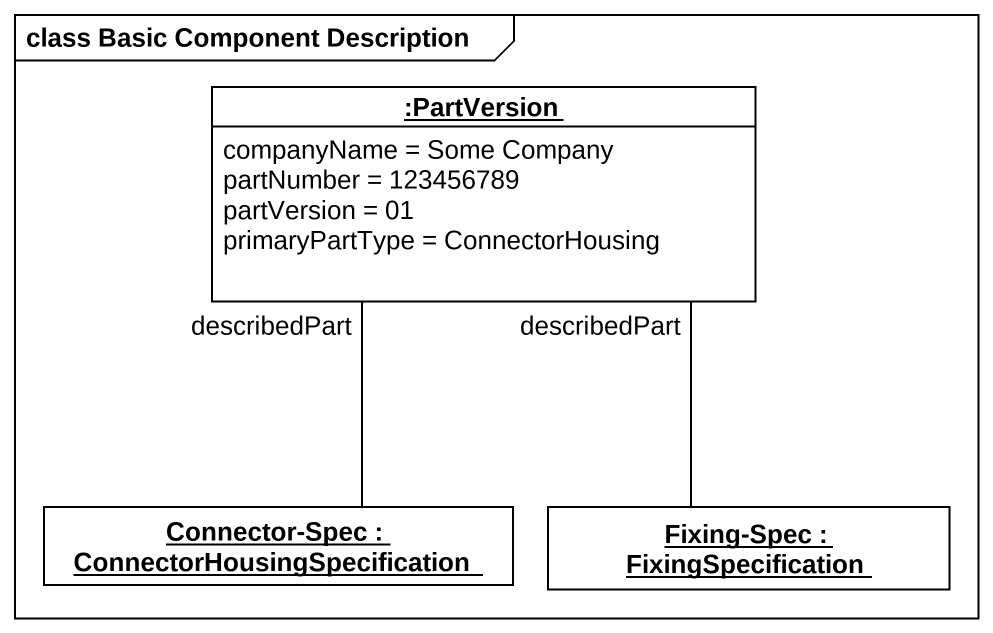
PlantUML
@startuml
mainframe class Basic Component Description
hide circle
hide empty members
object ":PartVersion" as PartVersion {
  companyName = Some Company
  partNumber = 123456789
  partVersion = 01
  primaryPartType = ConnectorHousing
}
object "Connector-Spec : ConnectorHousingSpecification" as Connector_Spec
object "Fixing-Spec : FixingSpecification" as Fixing_Spec
Connector_Spec -up- PartVersion : describedPart
Fixing_Spec -up- PartVersion : describedPart
@enduml
